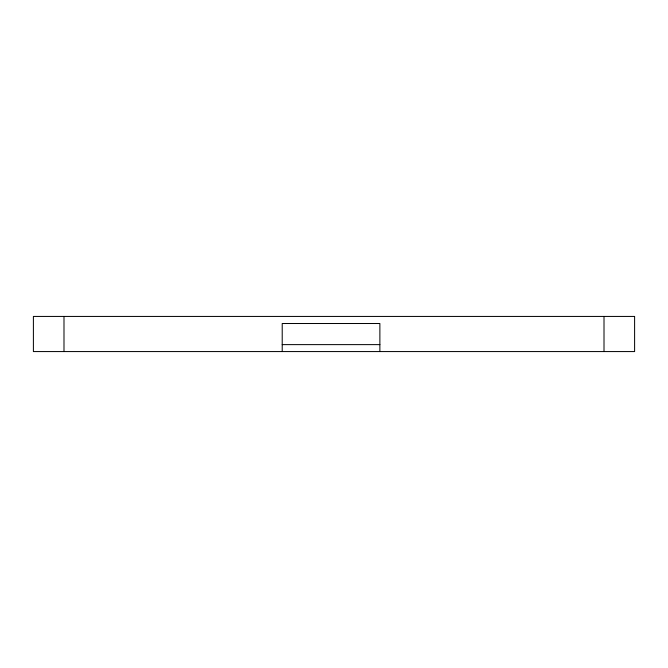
<?xml version="1.0" encoding="UTF-8"?>
<svg xmlns="http://www.w3.org/2000/svg" width="668" height="668" viewBox="0 0 668 668"><rect width="100%" height="100%" fill="white"/><g stroke="black" fill="none" stroke-linecap="round" stroke-linejoin="round"><path stroke-width="1" d="M282.213 344.621L379.875 344.621M604.006 316.432L604.006 351.568M379.875 351.568L379.875 323.512L282.213 323.512L282.213 351.568M63.994 316.432L63.994 351.568M634.6 316.432L33.4 316.432L33.4 351.568L634.6 351.568L634.6 316.432"/></g></svg>
